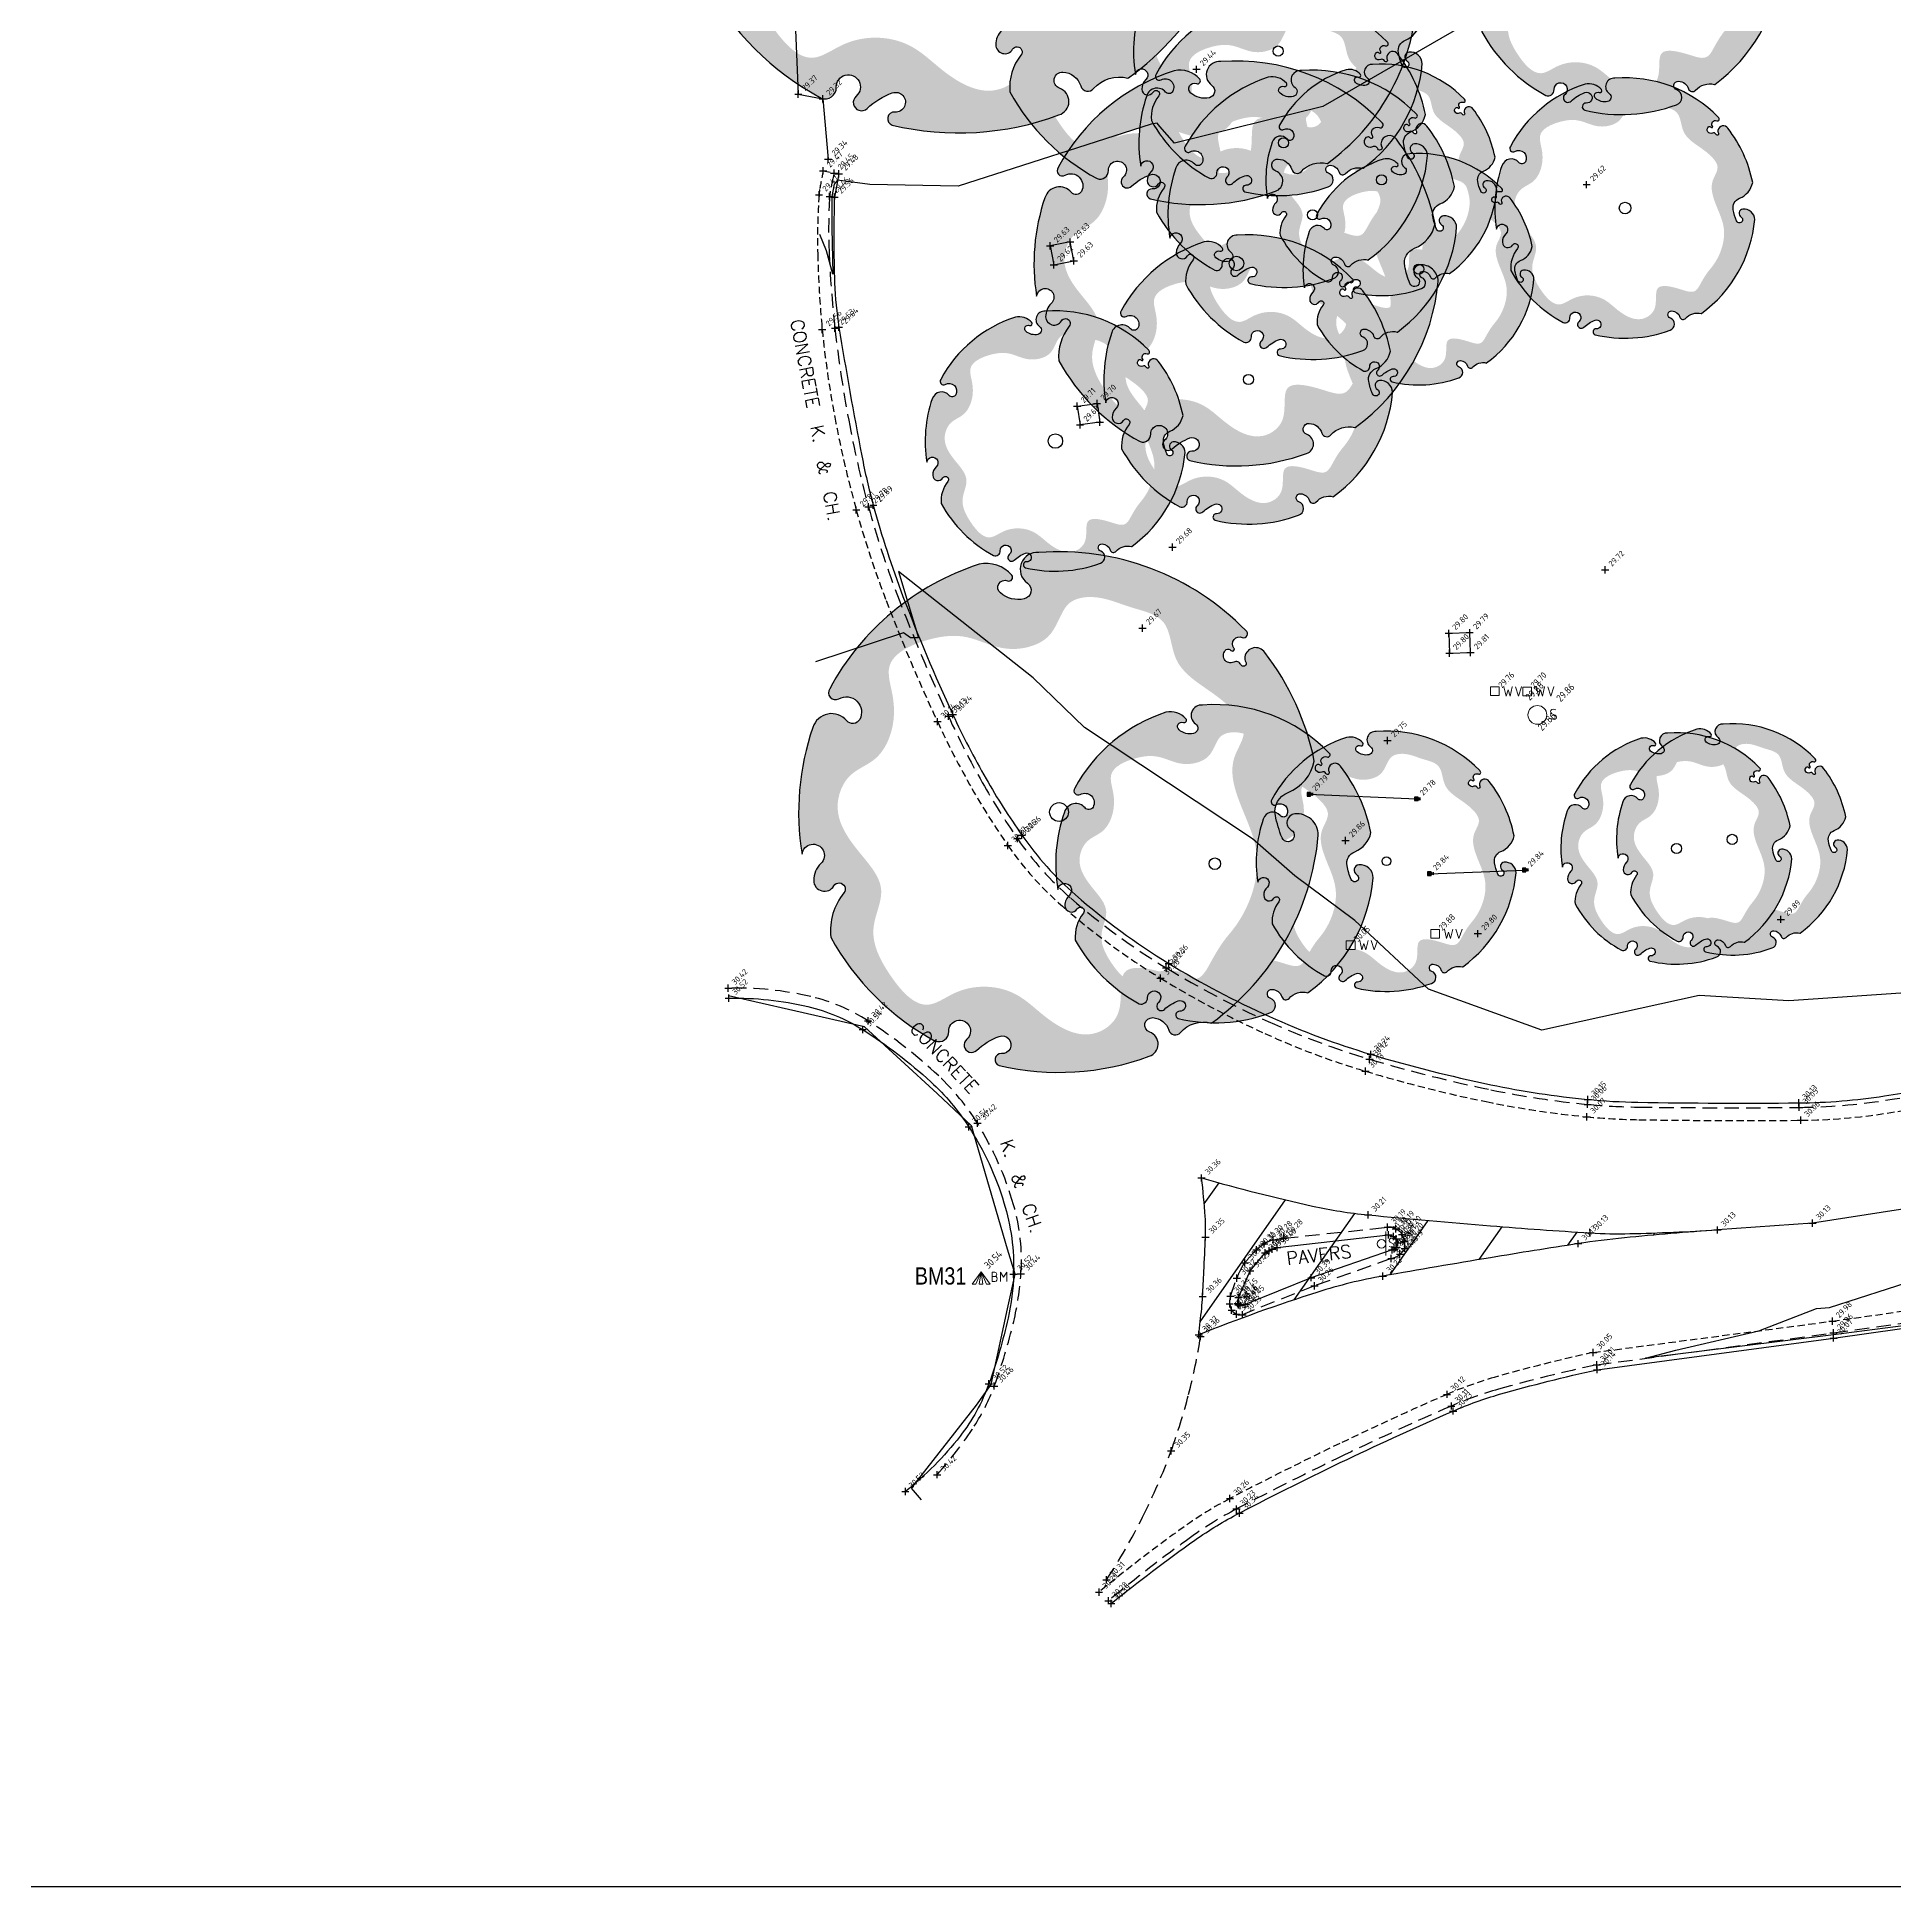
# Model space of a CAD drawing. Header units: metres. Extents: x 246075 to 247503, y 7418632 to 7419642.
# Drawn here: x 246431 to 246495.2, y 7418655.8 to 7418719.7 of the extents above; entities that cross this region are included whole.
import ezdxf
from ezdxf.enums import TextEntityAlignment as Align

# ---------------------------------------------------------------- set-up
doc = ezdxf.new("R2010")
doc.units = ezdxf.units.M
doc.linetypes.add('DASHED', pattern=[0.75, 0.5, -0.25])
doc.linetypes.add('HIDDEN', pattern=[0.375, 0.25, -0.125])
for name, color, linetype in [('-TEXT', 7, 'Continuous'), ('017_NAIL-L', 8, 'Continuous'), ('104_EXISTING_SURFACE-L', 35, 'Continuous'), ('104_EXISTING_SURFACE-S', 35, 'Continuous'), ('201_SINGLE_TREE-H', 63, 'Continuous'), ('201_SINGLE_TREE-S', 96, 'Continuous'), ('403_EDGE_OF_BITUMEN', 8, 'Continuous'), ('403_EDGE_OF_BITUMEN-L', 8, 'Continuous'), ('403_EDGE_OF_BITUMEN-S', 8, 'Continuous'), ('408_BACK_OF_KERB', 10, 'Continuous'), ('408_BACK_OF_KERB-L', 10, 'Continuous'), ('408_BACK_OF_KERB-S', 10, 'Continuous'), ('415_LANE_LINE_DASHED', 53, 'DASHED'), ('415_LANE_LINE_DASHED-L', 53, 'DASHED'), ('415_LANE_LINE_DASHED-S', 53, 'DASHED'), ('418_LANE_LINE_SOLID', 53, 'Continuous'), ('418_LANE_LINE_SOLID-L', 53, 'Continuous'), ('418_LANE_LINE_SOLID-S', 53, 'Continuous'), ('EX-BENCHMARK', 7, 'Continuous'), ('EX-BENCHMARK_(SLS)', 8, 'Continuous'), ('EX-FEATURE', 7, 'Continuous'), ('EX-TITLEBLOCK', 7, 'Continuous'), ('EX-TRAFFIC_SIGN_(SLS)', 89, 'Continuous'), ('Surface_Contours_Major', 4, 'Continuous'), ('Surface_Contours_Minor', 253, 'Continuous')]:
    doc.layers.add(name, color=color, linetype=linetype)
for name, color, linetype, true_color in [('406_LIP_OF_KERB', 7, 'HIDDEN', 0xff4100), ('406_LIP_OF_KERB-L', 7, 'HIDDEN', 0xff4100), ('406_LIP_OF_KERB-S', 7, 'HIDDEN', 0xff4100), ('407_INVERT_OF_KERB', 7, 'DASHED', 0xff4100), ('407_INVERT_OF_KERB-L', 7, 'DASHED', 0xff4100), ('407_INVERT_OF_KERB-S', 7, 'DASHED', 0xff4100), ('409_TOP_OF_KERB', 7, 'Continuous', 0xff4100), ('409_TOP_OF_KERB-L', 7, 'Continuous', 0xff4100), ('409_TOP_OF_KERB-S', 7, 'Continuous', 0xff4100), ('741_SEWER_PIT-L', 7, 'Continuous', 0xfffd66), ('750_WATER_MAIN', 7, 'Continuous', 0x0041ff), ('750_WATER_MAIN-L', 7, 'Continuous', 0x0041ff), ('750_WATER_MAIN-S', 7, 'Continuous', 0x0041ff), ('751_WATER_STOP_VALVE-L', 7, 'Continuous', 0x0041ff), ('EX-ELECT_PIT_(SLS)', 7, 'Continuous', 0xffa500), ('EX-SEWER_PIT_(SLS)', 7, 'Continuous', 0xfffd66), ('EX-WATER_VALVE_(SLS)', 7, 'Continuous', 0x0041ff)]:
    doc.layers.add(name, color=color, linetype=linetype, true_color=true_color)
doc.styles.add('BOLD', font='ARIALN.TTF')
doc.styles.add('ISO', font='iso.shx')
doc.styles.add('ISO2.5', font='isocp.shx', dxfattribs={"height": 2.5})
doc.styles.get("Standard").update_dxf_attribs({"font": 'SIMPLEX.shx'})

# ---------------------------------------------------------------- blocks, each defined once
blk = doc.blocks.new('BM')
at = {"color": 0, "linetype": 'Continuous', "lineweight": 13}
for p, q in [((0, 0), (-0.31, -0.437)), ((-0.186, -0.437), (0, 0)), ((0, 0), (-0.062, -0.437)), ((0, 0), (0.186, -0.437)), ((0.31, -0.437), (0, 0)), ((0, 0), (0.062, -0.437)), ((-0.31, -0.437), (-0.186, -0.437)), ((-0.062, -0.437), (0.062, -0.437)), ((0.186, -0.437), (0.31, -0.437)), ((0.472, -0.017), (0.383, -0.017)), ((0.383, -0.017), (0.383, -0.339)), ((0.472, -0.161), (0.383, -0.161)), ((0.383, -0.161), (0.389, -0.161)), ((0.383, -0.339), (0.472, -0.339)), ((0.383, -0.339), (0.389, -0.339)), ((0.522, -0.039), (0.472, -0.017)), ((0.472, -0.161), (0.522, -0.139)), ((0.516, -0.172), (0.472, -0.161)), ((0.472, -0.339), (0.516, -0.327)), ((0.549, -0.206), (0.516, -0.172)), ((0.516, -0.327), (0.549, -0.294)), ((0.544, -0.089), (0.522, -0.039)), ((0.522, -0.139), (0.544, -0.089)), ((0.56, -0.25), (0.549, -0.206)), ((0.549, -0.294), (0.56, -0.25)), ((0.671, -0.339), (0.671, -0.017)), ((0.671, -0.017), (0.776, -0.194)), ((0.776, -0.194), (0.887, -0.017)), ((0.887, -0.017), (0.887, -0.339))]:
    blk.add_line(p, q, dxfattribs=at)
blk = doc.blocks.new('CROSS')
at = {"color": 0, "linetype": 'Continuous'}
for p, q in [((-0.5, 0), (0.5, 0)), ((0, -0.5), (0, 0.5))]:
    blk.add_line(p, q, dxfattribs=at)
blk = doc.blocks.new('201C')
at = {"layer": '201_SINGLE_TREE-H', "transparency": 33554534}
h = blk.add_hatch(color=256, dxfattribs=at)
h.paths.add_polyline_path([(-0.3717, -0.3344, 0.222926), (0.0196, -0.4996, 0.770799), (0.0439, -0.4417, -0.650302), (0.0511, -0.4116, -0.234737), (0.0964, -0.4247, -0.847312), (0.0816, -0.4475, 0.78443), (0.0732, -0.4583, 0.276934), (0.1352, -0.4813, 0.193599), (0.4309, -0.2536, 0.800435), (0.4144, -0.2337, -0.75216), (0.3757, -0.1925, -0.528914), (0.4006, -0.1909, 0.594112), (0.4663, -0.1804, 0.123805), (0.4962, 0.0616, -1.41759), (0.4607, 0.0811, 0.206906), (0.4758, 0.1133, 0.759729), (0.4374, 0.1252, -1.073307), (0.4187, 0.1392, 0.194379), (0.4474, 0.2231, 0.144612), (0.2544, 0.4304, 0.53339), (0.2277, 0.4128, -1.592592), (0.1939, 0.4293, 1.030038), (0.1758, 0.4513, -0.10361), (0.1314, 0.4262, -1.238487), (0.1282, 0.4593, 0.884725), (0.1336, 0.4818, 0.147549), (-0.1551, 0.4753, 0.71725), (-0.1579, 0.4291, -0.864032), (-0.1646, 0.4015, -0.310704), (-0.1946, 0.4266, 0.58143), (-0.2167, 0.4321, -0.281558), (-0.2766, 0.4162), (-0.2775, 0.4159, 0.217121), (-0.4959, 0.0634), (-0.4959, 0.0634, 0.440011), (-0.4522, 0.021, 0.723973), (-0.4442, 0.0516, -1.384648), (-0.4262, 0.0659, -0.051107), (-0.4149, 0.0223, -0.361502), (-0.441, -0.0208, 0.256822), (-0.4937, -0.0791, 0.116166), (-0.4065, -0.2911, 0.67803), (-0.3682, -0.2843, 0.170035), (-0.3696, -0.274, -1.054701), (-0.3596, -0.2696, 0.431903), (-0.3468, -0.2749, -0.910728), (-0.3329, -0.2993, -0.42046), (-0.3418, -0.2976, 1.007885), (-0.3479, -0.3018, -0.766634), (-0.3646, -0.3216, 0.938602), (-0.3717, -0.3344)])
edge = h.paths.add_edge_path(flags=16)
edge.add_spline(control_points=[(-0.3177, 0.2468), (-0.303, 0.2628), (-0.2856, 0.2893), (-0.256, 0.3411), (-0.1928, 0.3155), (-0.0921, 0.286), (-0.1162, 0.3941), (-0.0359, 0.4462), (0.0392, 0.3985), (0.1028, 0.3299), (0.1957, 0.3214), (0.2784, 0.3804), (0.3442, 0.2961), (0.3785, 0.2147), (0.3303, 0.1307), (0.3915, 0.0592), (0.4378, -0.0139), (0.4055, -0.0919), (0.3459, -0.1091), (0.3102, -0.1666), (0.3057, -0.2282), (0.3286, -0.3091), (0.2408, -0.3447), (0.1647, -0.3496), (0.103, -0.3142), (0.0463, -0.3153), (0.0047, -0.3356), (-0.0139, -0.3682), (-0.0327, -0.4069), (-0.0927, -0.4151), (-0.1463, -0.3868), (-0.23, -0.3665), (-0.2245, -0.2773), (-0.2864, -0.2294), (-0.3344, -0.1941), (-0.3737, -0.1409), (-0.3276, -0.0866), (-0.344, -0.0009), (-0.3866, 0.0828), (-0.3665, 0.1796), (-0.3359, 0.2271), (-0.3177, 0.2468)], knot_values=[0, 0, 0, 0, 0.064972, 0.101243, 0.15652, 0.245586, 0.324463, 0.387907, 0.486094, 0.554514, 0.671826, 0.728629, 0.823661, 0.919885, 0.989953, 1.075257, 1.171704, 1.23593, 1.293575, 1.346478, 1.426142, 1.479146, 1.570817, 1.644481, 1.712561, 1.774901, 1.807, 1.846291, 1.885582, 1.928182, 2.007036, 2.074591, 2.151638, 2.226455, 2.293426, 2.340744, 2.397548, 2.47317, 2.587294, 2.673595, 2.754259, 2.754259, 2.754259, 2.754259], degree=3, periodic=0)
at = {"layer": '201_SINGLE_TREE-S'}
blk.add_lwpolyline([(-0.3717, -0.3344, 0.222926), (0.0196, -0.4996, 0.770799), (0.0439, -0.4417, -0.650302), (0.0511, -0.4116, -0.234737), (0.0964, -0.4247, -0.847312), (0.0816, -0.4475, 0.78443), (0.0732, -0.4583, 0.276934), (0.1352, -0.4813, 0.193599), (0.4309, -0.2536, 0.800435), (0.4144, -0.2337, -0.75216), (0.3757, -0.1925, -0.528914), (0.4006, -0.1909, 0.594112), (0.4663, -0.1804, 0.123805), (0.4962, 0.0616, -1.41759), (0.4607, 0.0811, 0.206906), (0.4758, 0.1133, 0.759729), (0.4374, 0.1252, -1.073307), (0.4187, 0.1392, 0.194379), (0.4474, 0.2231, 0.144612), (0.2544, 0.4304, 0.53339), (0.2277, 0.4128, -1.592592), (0.1939, 0.4293, 1.030038), (0.1758, 0.4513, -0.10361), (0.1314, 0.4262, -1.238487), (0.1282, 0.4593, 0.884725), (0.1336, 0.4818, 0.147549), (-0.1551, 0.4753, 0.71725), (-0.1579, 0.4291, -0.864032), (-0.1646, 0.4015, -0.310704), (-0.1946, 0.4266, 0.58143), (-0.2167, 0.4321, -0.281558), (-0.2766, 0.4162), (-0.2775, 0.4159, 0.217121), (-0.4959, 0.0634), (-0.4959, 0.0634, 0.440011), (-0.4522, 0.021, 0.723973), (-0.4442, 0.0516, -1.384648), (-0.4262, 0.0659, -0.051107), (-0.4149, 0.0223, -0.361502), (-0.441, -0.0208, 0.256822), (-0.4937, -0.0791, 0.116166), (-0.4065, -0.2911, 0.67803), (-0.3682, -0.2843, 0.170035), (-0.3696, -0.274, -1.054701), (-0.3596, -0.2696, 0.431903), (-0.3468, -0.2749, -0.910728), (-0.3329, -0.2993, -0.42046), (-0.3418, -0.2976, 1.007885), (-0.3479, -0.3018, -0.766634), (-0.3646, -0.3216, 0.938602), (-0.3717, -0.3344)], format="xyb", dxfattribs=at)
blk = doc.blocks.new('201T')
at = {"layer": '201_SINGLE_TREE-S'}
blk.add_circle((0, 0), 0.5, dxfattribs=at)
blk = doc.blocks.new('WV')
at = {"color": 0, "linetype": 'Continuous', "lineweight": 13}
for p, q in [((-0.15, -0.15), (-0.15, 0.15)), ((-0.15, 0.15), (0.15, 0.15)), ((0.15, 0.15), (0.15, -0.15)), ((0.313, 0.154), (0.385, -0.167)), ((0.385, -0.167), (0.457, 0.049)), ((0.457, 0.049), (0.529, -0.167)), ((0.529, -0.167), (0.601, 0.154)), ((0.601, 0.154), (0.607, 0.154)), ((0.707, 0.154), (0.817, -0.167)), ((0.817, -0.167), (0.923, 0.154)), ((0.923, 0.154), (0.928, 0.154)), ((0.15, -0.15), (-0.15, -0.15))]:
    blk.add_line(p, q, dxfattribs=at)
blk = doc.blocks.new('SP')
at = {"color": 0, "linetype": 'Continuous', "lineweight": 13}
for p, q in [((0.15, 0.423), (0.15, -0.406)), ((0.28, 0.165), (0.263, 0.104)), ((0.263, 0.104), (0.302, 0.059)), ((0.335, 0.192), (0.28, 0.165)), ((0.302, 0.059), (0.401, 0.004)), ((0.424, 0.176), (0.335, 0.192)), ((0.401, 0.004), (0.407, 0.004)), ((0.44, -0.04), (0.401, 0.004)), ((0.401, 0.004), (0.407, 0.004)), ((0.263, -0.096), (0.368, -0.129)), ((0.368, -0.129), (0.424, -0.101)), ((0.368, -0.129), (0.374, -0.129)), ((0.424, -0.101), (0.44, -0.04))]:
    blk.add_line(p, q, dxfattribs=at)
blk.add_circle((0, 0), 0.15, dxfattribs=at)
blk = doc.blocks.new('A1-TITLE-SC')
at = {"layer": 'EX-TITLEBLOCK', "color": 2, "flags": 128}
blk.add_lwpolyline([(28, 14), (28, 580), (828, 580), (828, 14)], close=True, dxfattribs=at)
blk = doc.blocks.new('SEWA')
at = {"color": 0, "linetype": 'Continuous', "lineweight": 13}
for p, q in [((0.471, 0.153), (0.46, 0.114)), ((0.46, 0.114), (0.477, 0.07)), ((0.499, 0.186), (0.471, 0.153)), ((0.477, 0.07), (0.504, 0.042)), ((0.543, 0.197), (0.499, 0.186)), ((0.504, 0.042), (0.615, -0.013)), ((0.643, 0.175), (0.543, 0.197)), ((0.46, -0.124), (0.582, -0.163)), ((0.582, -0.163), (0.621, -0.152)), ((0.582, -0.163), (0.587, -0.163)), ((0.615, -0.013), (0.621, -0.013)), ((0.648, -0.041), (0.615, -0.013)), ((0.615, -0.013), (0.621, -0.013)), ((0.621, -0.152), (0.654, -0.124)), ((0.659, -0.08), (0.648, -0.041)), ((0.654, -0.124), (0.659, -0.08))]:
    blk.add_line(p, q, dxfattribs=at)
blk.add_circle((0, 0), 0.325, dxfattribs=at)
blk = doc.blocks.new('P')
at = {"layer": '-TEXT'}
blk.add_text('PAVERS', height=0.45, dxfattribs=at).set_placement((0.001, -0.243), align=Align.CENTER)
blk = doc.blocks.new('CK')
at = {"layer": '-TEXT'}
blk.add_text('CONCRETE  K.  &  CH.', height=0.45, dxfattribs=at).set_placement((-0.032, -0.236), align=Align.CENTER)
blk = doc.blocks.new('750')
at = {"color": 0, "linetype": 'Continuous'}
for p, q in [((0.24, 0.236), (-0.238, 0.236)), ((-0.238, 0.236), (-0.238, -0.244)), ((-0.238, 0.002), (-0.15, 0.002)), ((-0.104, 0.106), (-0.184, 0.182)), ((-0.15, 0.002), (0, 0.152)), ((-0.13, 0.082), (-0.15, 0.002)), ((-0.15, 0.002), (0.15, 0.002)), ((0, -0.148), (-0.15, 0.002)), ((-0.15, 0.002), (-0.13, -0.078)), ((0.08, 0.132), (-0.13, -0.078)), ((-0.08, 0.132), (-0.13, 0.082)), ((-0.13, 0.082), (0.08, -0.128)), ((0, 0.152), (-0.08, 0.132)), ((0.13, -0.078), (-0.08, 0.132)), ((-0.08, -0.128), (0.13, 0.082)), ((0, 0.236), (0, 0.152)), ((0, 0.152), (0.15, 0.002)), ((0, 0.152), (0, -0.148)), ((0.08, 0.132), (0, 0.152)), ((0.15, 0.002), (0, -0.148)), ((0.13, 0.082), (0.08, 0.132)), ((0.106, 0.106), (0.178, 0.176)), ((0.15, 0.002), (0.13, 0.082)), ((0.13, -0.078), (0.15, 0.002)), ((0.15, 0.002), (0.24, 0.002)), ((0.24, -0.244), (0.24, 0.236)), ((0.312, 0.194), (0.312, -0.164)), ((0.552, -0.164), (0.55, 0.194)), ((-0.238, -0.244), (0.24, -0.244)), ((-0.102, -0.104), (-0.178, -0.182)), ((-0.13, -0.078), (-0.08, -0.128)), ((-0.08, -0.128), (0, -0.148)), ((0, -0.148), (0.08, -0.128)), ((0, -0.148), (0, -0.244)), ((0.08, -0.128), (0.13, -0.078)), ((0.104, -0.104), (0.174, -0.176)), ((0.312, -0.164), (0.438, -0.04)), ((0.438, -0.04), (0.552, -0.164))]:
    blk.add_line(p, q, dxfattribs=at)

msp = doc.modelspace()

# ---------------------------------------------------------------- hatches: boundary and pattern name
at = {"layer": '418_LANE_LINE_SOLID'}
h = msp.add_hatch(dxfattribs=at)
h.set_pattern_fill('ANSI31', color=256, scale=0.7, angle=10, style=0)
h.paths.add_polyline_path([(246475.114, 7418679.309, -0.014827), (246471.28, 7418680.278, -0.014107), (246471.406, 7418678.943, -0.026843), (246471.414, 7418678.238, -0.001468), (246471.361, 7418677.045, -0.002027), (246471.317, 7418676.182, -0.011591), (246471.284, 7418675.764, -0.005343), (246471.182, 7418674.86, -0.017754), (246475.304, 7418676.336, -0.033661), (246477.548, 7418676.887, -0.002287), (246481.265, 7418677.522, -0.002805), (246484.3, 7418678.008, -0.013846), (246485.895, 7418678.21, -0.006894), (246489.113, 7418678.481, -0.009462), (246486.08, 7418678.354, -0.021023), (246484.714, 7418678.38, -0.005011), (246481.266, 7418678.625, -0.004079), (246477.037, 7418679.003, -0.030127)])

# ---------------------------------------------------------------- linework, layer by layer
at = {"layer": '403_EDGE_OF_BITUMEN'}
for p, q in [((246456.678, 7418732.773), (246457.34, 7418717.742)), ((246457.34, 7418717.742), (246458.185, 7418717.583)), ((246458.185, 7418717.583), (246458.371, 7418715.493))]:
    msp.add_line(p, q, dxfattribs=at)
at = {"layer": '406_LIP_OF_KERB'}
for p, q in [((246458.202, 7418715.096), (246458.74, 7418714.989)), ((246493.086, 7418675.329), (246499.434, 7418676.232)), ((246484.818, 7418674.245), (246493.086, 7418675.329))]:
    msp.add_line(p, q, dxfattribs=at)
for points in [[(246458.202, 7418715.096, 0.007563), (246458.079, 7418714.452, 0.026149), (246458.056, 7418714.264, 0.023291), (246458.01, 7418712.223, 0.018139), (246458.168, 7418709.607, 0.022468), (246458.6, 7418706.578, 0.020865), (246459.345, 7418703.369, 0.024), (246460.377, 7418700.235, 0.017434), (246462.148, 7418696.053, 0.020372), (246463.341, 7418693.742, 0.022775), (246464.583, 7418691.773, 0.061839), (246466.471, 7418689.67, 0.041509), (246469.861, 7418687.186, 0.03081), (246473.468, 7418685.271, 0.033864), (246476.948, 7418683.967, 0.022049), (246481.113, 7418682.917, 0.026898), (246484.596, 7418682.394, 0.019738), (246486.395, 7418682.293, 0.006352), (246491.993, 7418682.273, 0.036858), (246494.983, 7418682.521, 0.02235), (246499.825, 7418683.509)], [(246467.736, 7418665.964, -0.017318), (246470.679, 7418668.225, -0.034615), (246472.262, 7418669.198, -0.008647), (246476.056, 7418671.099, -0.008994), (246479.765, 7418672.798, -0.033099), (246481.399, 7418673.385, -0.01628), (246484.818, 7418674.245)]]:
    msp.add_lwpolyline(points, format="xyb", dxfattribs=at)
at = {"layer": '407_INVERT_OF_KERB'}
for p, q in [((246474.118, 7418678.196), (246477.712, 7418678.578)), ((246473.753, 7418678.141), (246474.118, 7418678.196)), ((246477.838, 7418677.492), (246475.187, 7418676.55)), ((246472.283, 7418676.189), (246472.5, 7418676.818)), ((246475.187, 7418676.55), (246472.692, 7418675.553)), ((246493.124, 7418674.923), (246499.503, 7418675.809)), ((246484.942, 7418673.817), (246493.124, 7418674.923))]:
    msp.add_line(p, q, dxfattribs=at)
for points in [[(246458.578, 7418715.015, 0.008704), (246458.446, 7418714.386, 0.031806), (246458.424, 7418714.211, 0.025672), (246458.403, 7418712.355, 0.017567), (246458.607, 7418709.651, 0.018849), (246459.081, 7418706.474, 0.019695), (246459.767, 7418703.478, 0.024941), (246460.744, 7418700.476, 0.017115), (246462.528, 7418696.238, 0.020244), (246463.701, 7418693.948, 0.022774), (246464.914, 7418692.01, 0.062749), (246466.762, 7418689.945, 0.042519), (246470.059, 7418687.54, 0.030863), (246473.585, 7418685.688, 0.032918), (246477.085, 7418684.386, 0.02148), (246481.279, 7418683.327, 0.027467), (246484.626, 7418682.823, 0.020096), (246486.351, 7418682.729, 0.006213), (246491.937, 7418682.719, 0.03562), (246494.924, 7418682.964, 0.021718), (246499.741, 7418683.923)], [(246462.137, 7418670.022, 0.040509), (246463.422, 7418671.699, 0.055281), (246464.113, 7418673.086, 0.029555), (246464.785, 7418675.312, 0.041195), (246465.036, 7418676.962, 0.08777), (246464.782, 7418679.354, 0.068336), (246463.534, 7418682.168, 0.066204), (246462.193, 7418683.806, 0.045143), (246459.751, 7418685.71, 0.085781), (246457.774, 7418686.547, 0.063969), (246454.92, 7418686.839)], [(246477.712, 7418678.578, -0.066107), (246477.88, 7418678.567, -0.087472), (246477.998, 7418678.521, -0.044797), (246478.161, 7418678.401, -0.099391), (246478.216, 7418678.328, -0.037927), (246478.254, 7418678.233, -0.025415), (246478.291, 7418678.086, -0.031758), (246478.312, 7418677.928, -0.06184), (246478.307, 7418677.846, -0.128101), (246478.282, 7418677.791, -0.036871), (246478.139, 7418677.641, -0.068791), (246478.01, 7418677.553, -0.059165), (246477.838, 7418677.492)], [(246472.5, 7418676.818, -0.031099), (246472.654, 7418677.163, -0.05254), (246472.778, 7418677.35, -0.009672), (246473.074, 7418677.695, -0.030465), (246473.177, 7418677.797, -0.016231), (246473.272, 7418677.875, -0.009202), (246473.446, 7418678.003, -0.049605), (246473.554, 7418678.066, -0.029299), (246473.753, 7418678.141)], [(246472.692, 7418675.553, -0.072784), (246472.574, 7418675.547, -0.094906), (246472.486, 7418675.573, -0.054247), (246472.374, 7418675.646, -0.085512), (246472.319, 7418675.711, -0.062183), (246472.287, 7418675.783, -0.032728), (246472.253, 7418675.929, -0.068253), (246472.251, 7418676.045, -0.053989), (246472.283, 7418676.189)], [(246468.062, 7418665.667, -0.017346), (246470.941, 7418667.883, -0.034712), (246472.488, 7418668.836, -0.008919), (246476.222, 7418670.708, -0.009176), (246479.915, 7418672.395, -0.033639), (246481.543, 7418672.976, -0.016604), (246484.942, 7418673.817)]]:
    msp.add_lwpolyline(points, format="xyb", dxfattribs=at)
at = {"layer": '408_BACK_OF_KERB'}
for p, q in [((246458.74, 7418714.989), (246458.588, 7418714.186)), ((246493.129, 7418674.746), (246499.602, 7418675.655)), ((246484.958, 7418673.652), (246493.129, 7418674.746))]:
    msp.add_line(p, q, dxfattribs=at)
for points in [[(246458.588, 7418714.186, 0.016237), (246458.596, 7418711.217, 0.031377), (246458.746, 7418709.686, 0.007488), (246459.534, 7418705.24, 0.019281), (246459.933, 7418703.531, 0.023916), (246460.959, 7418700.384, 0.017867), (246462.68, 7418696.303, 0.021185), (246463.829, 7418694.08, 0.022952), (246465.066, 7418692.13, 0.060619), (246466.925, 7418690.062, 0.042116), (246470.146, 7418687.697, 0.031509), (246473.624, 7418685.859, 0.03316), (246477.128, 7418684.553, 0.021399), (246481.283, 7418683.502, 0.02711), (246484.629, 7418682.994, 0.020049), (246486.363, 7418682.896, 0.006259), (246491.922, 7418682.875, 0.036036), (246494.884, 7418683.115, 0.021912), (246499.674, 7418684.069)], [(246454.934, 7418686.497, -0.062402), (246457.671, 7418686.204, -0.083826), (246459.565, 7418685.406, -0.043944), (246461.92, 7418683.602, -0.064142), (246463.233, 7418682.046, -0.069591), (246464.45, 7418679.423, -0.080831), (246464.782, 7418676.952, -0.048522), (246464.592, 7418675.433, -0.031403), (246463.93, 7418673.167, -0.078428), (246462.931, 7418671.353, -0.060301), (246461.041, 7418669.444)], [(246468.16, 7418665.572, -0.016814), (246471.049, 7418667.758, -0.033837), (246472.588, 7418668.695, -0.00842), (246476.311, 7418670.55, -0.008693), (246479.977, 7418672.223, -0.03281), (246481.583, 7418672.8, -0.016072), (246484.958, 7418673.652)]]:
    msp.add_lwpolyline(points, format="xyb", dxfattribs=at)
at = {"layer": '409_TOP_OF_KERB'}
for p, q in [((246473.894, 7418677.872), (246477.738, 7418678.312)), ((246477.738, 7418678.312), (246477.909, 7418678.257)), ((246477.909, 7418678.257), (246478.012, 7418678.171)), ((246472.965, 7418677.068), (246473.481, 7418677.687)), ((246473.481, 7418677.687), (246473.611, 7418677.765)), ((246473.611, 7418677.765), (246473.725, 7418677.82)), ((246473.725, 7418677.82), (246473.894, 7418677.872)), ((246477.872, 7418677.793), (246475.074, 7418676.831)), ((246477.943, 7418677.822), (246477.872, 7418677.793)), ((246478.01, 7418677.873), (246477.943, 7418677.822)), ((246478.062, 7418678.034), (246478.01, 7418677.873)), ((246478.012, 7418678.171), (246478.062, 7418678.034)), ((246472.552, 7418676.147), (246472.965, 7418677.068)), ((246475.074, 7418676.831), (246472.784, 7418675.904)), ((246472.535, 7418675.937), (246472.552, 7418676.147)), ((246472.559, 7418675.895), (246472.535, 7418675.937)), ((246472.612, 7418675.865), (246472.559, 7418675.895)), ((246472.784, 7418675.904), (246472.612, 7418675.865))]:
    msp.add_line(p, q, dxfattribs=at)
at = {"layer": '415_LANE_LINE_DASHED'}
msp.add_lwpolyline([(246471.246, 7418674.795, -0.023933), (246470.831, 7418672.794, -0.023933), (246470.227, 7418670.843, -0.029269), (246469.239, 7418668.548, -0.029269), (246467.991, 7418666.385)], format="xyb", dxfattribs=at)
at = {"layer": '418_LANE_LINE_SOLID'}
for p, q in [((246500.715, 7418680), (246492.396, 7418678.72)), ((246492.396, 7418678.72), (246489.113, 7418678.481))]:
    msp.add_line(p, q, dxfattribs=at)
for points in [[(246471.182, 7418674.86, 0.005343), (246471.284, 7418675.764, 0.011591), (246471.317, 7418676.182, 0.002027), (246471.361, 7418677.045, 0.001468), (246471.414, 7418678.238, 0.026843), (246471.406, 7418678.943, 0.014107), (246471.28, 7418680.278)], [(246471.28, 7418680.278, 0.014827), (246475.114, 7418679.309, 0.030127), (246477.037, 7418679.003, 0.004079), (246481.266, 7418678.625, 0.005011), (246484.714, 7418678.38, 0.021023), (246486.08, 7418678.354, 0.009462), (246489.113, 7418678.481)], [(246489.113, 7418678.481, 0.006894), (246485.895, 7418678.21, 0.013846), (246484.3, 7418678.008, 0.002805), (246481.265, 7418677.522, 0.002287), (246477.548, 7418676.887, 0.033661), (246475.304, 7418676.336, 0.017754), (246471.182, 7418674.86)]]:
    msp.add_lwpolyline(points, format="xyb", dxfattribs=at)
at = {"layer": '750_WATER_MAIN'}
for p, q in [((246474.986, 7418693.541), (246478.704, 7418693.384)), ((246479.155, 7418690.797), (246482.432, 7418690.924))]:
    msp.add_line(p, q, dxfattribs=at)
at = {"layer": 'EX-ELECT_PIT_(SLS)'}
for p, q in [((246466.742, 7418712.633), (246466.05, 7418712.497)), ((246466.05, 7418712.497), (246466.171, 7418711.843)), ((246466.863, 7418711.978), (246466.742, 7418712.633)), ((246466.171, 7418711.843), (246466.863, 7418711.978)), ((246466.979, 7418706.956), (246467.667, 7418707.051)), ((246466.979, 7418706.956), (246467.079, 7418706.31)), ((246467.667, 7418707.051), (246467.767, 7418706.405)), ((246467.767, 7418706.405), (246467.079, 7418706.31)), ((246479.825, 7418699.107), (246480.548, 7418699.13)), ((246479.825, 7418699.107), (246479.854, 7418698.417)), ((246480.577, 7418698.441), (246480.548, 7418699.13)), ((246479.854, 7418698.417), (246480.577, 7418698.441))]:
    msp.add_line(p, q, dxfattribs=at)
at = {"layer": 'Surface_Contours_Major', "elevation": 30}
for points in [[(246495.449, 7418686.669), (246491.579, 7418686.406), (246488.484, 7418686.589), (246483.04, 7418685.393), (246479.13, 7418686.808), (246476.582, 7418689.174), (246474.504, 7418690.728), (246473.044, 7418691.998), (246467.234, 7418695.85), (246465.463, 7418697.569), (246460.803, 7418701.243), (246461.129, 7418700.172), (246461.495, 7418698.949), (246461.221, 7418698.949), (246460.974, 7418699.121), (246457.939, 7418698.117)], [(246499.609, 7418675.657), (246499.602, 7418675.658), (246495.987, 7418675.223), (246493.126, 7418674.861), (246486.628, 7418674.045), (246487.677, 7418674.325), (246490.544, 7418674.996), (246492.538, 7418675.764), (246492.991, 7418675.8), (246496.991, 7418677.096), (246500.04, 7418678.014), (246501.039, 7418677.931), (246506.901, 7418677.927), (246507.361, 7418677.972), (246508.648, 7418678.06), (246512.619, 7418679.026), (246513.945, 7418679.477), (246517.111, 7418680.181), (246513.997, 7418679.254), (246513.762, 7418679.195), (246508.681, 7418677.924), (246507.471, 7418677.614), (246501.587, 7418676.117), (246501.455, 7418676.034)]]:
    msp.add_lwpolyline(points, dxfattribs=at)
at = {"layer": 'Surface_Contours_Minor'}
for points, elevation in [([(246481.063, 7418744.844), (246481.259, 7418744.583), (246480.208, 7418741.136), (246480.757, 7418740.731), (246483.483, 7418732.66), (246489.82, 7418731.139), (246490.197, 7418730.464), (246482.655, 7418721.468), (246475.471, 7418717.311), (246470.343, 7418716.054), (246469.833, 7418716.621), (246469.742, 7418716.741), (246469.534, 7418716.708), (246462.862, 7418714.56), (246459.817, 7418714.623), (246458.699, 7418714.771), (246458.583, 7418714.635), (246458.495, 7418714.201), (246458.502, 7418713.124), (246458.532, 7418711.522), (246458.32, 7418712.331), (246458.089, 7418712.894)], 29.5), ([(246461.597, 7418669.156), (246461.257, 7418669.559), (246463.504, 7418672.42), (246464.005, 7418673.135), (246464.576, 7418675.759), (246464.836, 7418676.954), (246464.575, 7418677.822), (246463.325, 7418682.084), (246462.144, 7418683.194), (246459.624, 7418685.502), (246458.167, 7418685.838), (246454.932, 7418686.571)], 30.5)]:
    msp.add_lwpolyline(points, dxfattribs=dict(at, elevation=elevation))

# ---------------------------------------------------------------- block references
at = {"layer": '-TEXT'}
for name, p, rotation in [('CK', (246457.957, 7418706.447), 280.6861871043612), ('P', (246475.332, 7418677.637), 6.525936102201731)]:
    msp.add_blockref(name, p, dxfattribs=dict(at, rotation=rotation))
at = {"layer": '104_EXISTING_SURFACE-S', "xscale": 0.25, "yscale": 0.25, "zscale": 0.25}
for p in [(246471.101, 7418718.602), (246484.591, 7418714.616), (246470.278, 7418702.081), (246485.228, 7418701.301), (246469.235, 7418699.285), (246477.711, 7418695.402), (246476.254, 7418691.945), (246491.304, 7418689.219), (246480.83, 7418688.724)]:
    msp.add_blockref('CROSS', p, dxfattribs=at)
at = {"layer": '201_SINGLE_TREE-S', "rotation": 182.2}
for name, p, xscale, yscale, zscale in [('201C', (246462.887, 7418726.404), 20, 20, 20), ('201C', (246471.233, 7418721.424), 15, 15, 15), ('201C', (246485.793, 7418722.537), 11, 11, 11), ('201C', (246473.929, 7418719.234), 10, 10, 10), ('201C', (246474.112, 7418716.062), 10, 10, 10), ('201T', (246473.929, 7418719.234), 0.35, 0.35, 0.35), ('201C', (246475.118, 7418713.571), 10, 10, 10), ('201C', (246477.502, 7418714.781), 8, 8, 8), ('201C', (246485.918, 7418713.806), 9, 9, 9), ('201T', (246474.112, 7418716.062), 0.35, 0.35, 0.35), ('201C', (246478.786, 7418711.692), 8, 8, 8), ('201T', (246477.502, 7418714.781), 0.35, 0.35, 0.35), ('201T', (246475.118, 7418713.571), 0.35, 0.35, 0.35), ('201T', (246485.918, 7418713.806), 0.4, 0.4, 0.4), ('201C', (246472.903, 7418707.879), 10, 10, 10), ('201T', (246472.486, 7418711.891), 0.5, 0.5, 0.5), ('201T', (246478.786, 7418711.692), 0.35, 0.35, 0.35), ('201C', (246466.226, 7418705.753), 9, 9, 9), ('201T', (246472.903, 7418707.879), 0.35, 0.35, 0.35), ('201T', (246466.226, 7418705.753), 0.5, 0.5, 0.5), ('201C', (246466.352, 7418692.928), 18, 18, 18), ('201C', (246471.739, 7418691.142), 11, 11, 11), ('201C', (246477.669, 7418691.225), 9, 9, 9), ('201C', (246487.7, 7418691.67), 8, 8, 8), ('201C', (246489.624, 7418691.983), 8, 8, 8), ('201T', (246466.352, 7418692.928), 0.65, 0.65, 0.65), ('201T', (246487.7, 7418691.67), 0.35, 0.35, 0.35), ('201T', (246489.624, 7418691.983), 0.35, 0.35, 0.35), ('201T', (246471.739, 7418691.142), 0.4, 0.4, 0.4), ('201T', (246477.669, 7418691.225), 0.3, 0.3, 0.3)]:
    msp.add_blockref(name, p, dxfattribs=dict(at, xscale=xscale, yscale=yscale, zscale=zscale))
at = {"layer": '403_EDGE_OF_BITUMEN-S', "xscale": 0.25, "yscale": 0.25, "zscale": 0.25}
for p in [(246457.34, 7418717.742), (246458.185, 7418717.583), (246458.371, 7418715.493)]:
    msp.add_blockref('CROSS', p, dxfattribs=at)
at = {"layer": '406_LIP_OF_KERB-S', "xscale": 0.25, "yscale": 0.25, "zscale": 0.25}
for p in [(246458.202, 7418715.096), (246458.056, 7418714.264), (246458.168, 7418709.607), (246459.345, 7418703.369), (246462.148, 7418696.053), (246464.583, 7418691.773), (246469.861, 7418687.186), (246476.948, 7418683.967), (246484.596, 7418682.394), (246491.993, 7418682.273), (246493.086, 7418675.329), (246484.818, 7418674.245), (246479.765, 7418672.798), (246472.262, 7418669.198), (246467.736, 7418665.964)]:
    msp.add_blockref('CROSS', p, dxfattribs=at)
at = {"layer": '407_INVERT_OF_KERB-S', "xscale": 0.25, "yscale": 0.25, "zscale": 0.25}
for p in [(246458.578, 7418715.015), (246458.424, 7418714.211), (246458.607, 7418709.651), (246459.767, 7418703.478), (246462.528, 7418696.238), (246464.914, 7418692.01), (246470.059, 7418687.54), (246454.92, 7418686.839), (246459.751, 7418685.71), (246477.085, 7418684.386), (246484.626, 7418682.823), (246491.937, 7418682.719), (246463.534, 7418682.168), (246473.753, 7418678.141), (246474.118, 7418678.196), (246477.712, 7418678.578), (246477.998, 7418678.521), (246478.216, 7418678.328), (246473.177, 7418677.797), (246473.446, 7418678.003), (246477.838, 7418677.492), (246478.139, 7418677.641), (246478.291, 7418678.086), (246478.307, 7418677.846), (246465.036, 7418676.962), (246472.778, 7418677.35), (246472.283, 7418676.189), (246472.5, 7418676.818), (246475.187, 7418676.55), (246472.253, 7418675.929), (246472.319, 7418675.711), (246472.486, 7418675.573), (246472.692, 7418675.553), (246493.124, 7418674.923), (246484.942, 7418673.817), (246464.113, 7418673.086), (246479.915, 7418672.395), (246462.137, 7418670.022), (246472.488, 7418668.836), (246468.062, 7418665.667)]:
    msp.add_blockref('CROSS', p, dxfattribs=at)
at = {"layer": '408_BACK_OF_KERB-S', "xscale": 0.25, "yscale": 0.25, "zscale": 0.25}
for p in [(246458.74, 7418714.989), (246458.588, 7418714.186), (246458.746, 7418709.686), (246459.933, 7418703.531), (246462.68, 7418696.303), (246465.066, 7418692.13), (246470.146, 7418687.697), (246454.934, 7418686.497), (246459.565, 7418685.406), (246477.128, 7418684.553), (246484.629, 7418682.994), (246491.922, 7418682.875), (246463.233, 7418682.046), (246464.782, 7418676.952), (246493.129, 7418674.746), (246484.958, 7418673.652), (246463.93, 7418673.167), (246479.977, 7418672.223), (246461.041, 7418669.444), (246472.588, 7418668.695), (246468.16, 7418665.572)]:
    msp.add_blockref('CROSS', p, dxfattribs=at)
at = {"layer": '409_TOP_OF_KERB-S', "xscale": 0.25, "yscale": 0.25, "zscale": 0.25}
for p in [(246477.738, 7418678.312), (246477.909, 7418678.257), (246478.012, 7418678.171), (246473.481, 7418677.687), (246473.611, 7418677.765), (246473.725, 7418677.82), (246473.894, 7418677.872), (246477.872, 7418677.793), (246477.943, 7418677.822), (246478.01, 7418677.873), (246478.062, 7418678.034), (246472.965, 7418677.068), (246475.074, 7418676.831), (246472.535, 7418675.937), (246472.552, 7418676.147), (246472.559, 7418675.895), (246472.612, 7418675.865), (246472.784, 7418675.904)]:
    msp.add_blockref('CROSS', p, dxfattribs=at)
at = {"layer": '415_LANE_LINE_DASHED-S', "xscale": 0.25, "yscale": 0.25, "zscale": 0.25}
for p in [(246471.246, 7418674.795), (246470.227, 7418670.843), (246467.991, 7418666.385)]:
    msp.add_blockref('CROSS', p, dxfattribs=at)
at = {"layer": '418_LANE_LINE_SOLID-S', "xscale": 0.25, "yscale": 0.25, "zscale": 0.25}
for p in [(246471.28, 7418680.278), (246477.037, 7418679.003), (246471.414, 7418678.238), (246484.714, 7418678.38), (246489.113, 7418678.481), (246492.396, 7418678.72), (246484.3, 7418678.008), (246477.548, 7418676.887), (246471.317, 7418676.182), (246471.182, 7418674.86)]:
    msp.add_blockref('CROSS', p, dxfattribs=at)
at = {"layer": '750_WATER_MAIN-S', "xscale": 0.25, "yscale": 0.25, "zscale": 0.25}
for p in [(246474.986, 7418693.541), (246478.704, 7418693.384), (246479.155, 7418690.797), (246482.432, 7418690.924)]:
    msp.add_blockref('750', p, dxfattribs=at)
at = {"layer": 'EX-BENCHMARK_(SLS)'}
msp.add_blockref('BM', (246463.658, 7418677.039), dxfattribs=at)
at = {"layer": 'EX-ELECT_PIT_(SLS)', "xscale": 14, "yscale": 14, "zscale": 14, "rotation": 182.2}
msp.add_blockref('201C', (246472.486, 7418711.891), dxfattribs=at)
at = {"layer": 'EX-ELECT_PIT_(SLS)', "xscale": 0.25, "yscale": 0.25, "zscale": 0.25}
for p in [(246466.05, 7418712.497), (246466.742, 7418712.633), (246466.171, 7418711.843), (246466.863, 7418711.978), (246467.667, 7418707.051), (246466.979, 7418706.956), (246467.767, 7418706.405), (246467.079, 7418706.31), (246479.825, 7418699.107), (246480.548, 7418699.13), (246479.854, 7418698.417), (246480.577, 7418698.441)]:
    msp.add_blockref('CROSS', p, dxfattribs=at)
at = {"layer": 'EX-FEATURE', "xscale": 1.700115417462983, "yscale": 1.700118539193977, "zscale": 1.700115272608143}
msp.add_blockref('A1-TITLE-SC', (246074.735, 7418631.973), dxfattribs=at)
at = {"layer": 'EX-SEWER_PIT_(SLS)', "lineweight": 30}
msp.add_blockref('SEWA', (246482.887, 7418696.285), dxfattribs=at)
at = {"layer": 'EX-TRAFFIC_SIGN_(SLS)'}
msp.add_blockref('SP', (246477.497, 7418678.003), dxfattribs=at)
at = {"layer": 'EX-WATER_VALVE_(SLS)'}
for p in [(246481.421, 7418697.105), (246482.539, 7418697.1), (246479.36, 7418688.721), (246476.434, 7418688.329)]:
    msp.add_blockref('WV', p, dxfattribs=at)

# ---------------------------------------------------------------- texts
at = {"layer": '-TEXT'}
for s, rotation, p in [('CONCRETE', 313.26063, (246462.221, 7418684.286)), ('K.  &  CH.', 288.76179, (246464.842, 7418679.924))]:
    msp.add_text(s, height=0.45, rotation=rotation, dxfattribs=at).set_placement(p, align=Align.CENTER)
at = {"layer": '017_NAIL-L', "style": 'ISO2.5'}
msp.add_text('30.54', height=0.25, rotation=45, dxfattribs=at).set_placement((246463.825, 7418677.206), align=Align.MIDDLE_LEFT)
at = {"layer": '104_EXISTING_SURFACE-L', "style": 'ISO2.5'}
for s, p in [('29.44', (246471.268, 7418718.769)), ('29.62', (246484.758, 7418714.784)), ('29.68', (246470.445, 7418702.249)), ('29.72', (246485.395, 7418701.469)), ('29.67', (246469.403, 7418699.453)), ('29.75', (246477.879, 7418695.569)), ('29.86', (246476.421, 7418692.112)), ('29.89', (246491.471, 7418689.386)), ('29.80', (246480.998, 7418688.891))]:
    msp.add_text(s, height=0.2, rotation=45, dxfattribs=at).set_placement(p, align=Align.MIDDLE_LEFT)
at = {"layer": '403_EDGE_OF_BITUMEN-L', "style": 'ISO2.5'}
for s, p in [('29.37', (246457.508, 7418717.909)), ('29.32', (246458.352, 7418717.751)), ('29.34', (246458.538, 7418715.661))]:
    msp.add_text(s, height=0.2, rotation=45, dxfattribs=at).set_placement(p, align=Align.MIDDLE_LEFT)
at = {"layer": '406_LIP_OF_KERB-L', "style": 'ISO2.5'}
for s, p in [('29.47', (246458.369, 7418715.264)), ('29.47', (246458.223, 7418714.431)), ('29.56', (246458.335, 7418709.774)), ('29.81', (246459.512, 7418703.536)), ('30.14', (246462.316, 7418696.221)), ('30.27', (246464.75, 7418691.941)), ('30.26', (246470.028, 7418687.353)), ('30.13', (246477.115, 7418684.134)), ('30.07', (246484.764, 7418682.561)), ('30.06', (246492.161, 7418682.441)), ('29.98', (246493.254, 7418675.496)), ('30.05', (246484.985, 7418674.413)), ('30.12', (246479.933, 7418672.965)), ('30.26', (246472.43, 7418669.365)), ('30.29', (246467.903, 7418666.132))]:
    msp.add_text(s, height=0.2, rotation=45, dxfattribs=at).set_placement(p, align=Align.MIDDLE_LEFT)
at = {"layer": '407_INVERT_OF_KERB-L', "style": 'ISO2.5'}
for s, p in [('29.45', (246458.746, 7418715.183)), ('29.46', (246458.591, 7418714.378)), ('29.53', (246458.774, 7418709.819)), ('29.78', (246459.935, 7418703.646)), ('30.13', (246462.696, 7418696.405)), ('30.26', (246465.081, 7418692.177)), ('30.24', (246470.226, 7418687.707)), ('30.42', (246455.088, 7418687.007)), ('30.42', (246459.918, 7418685.877)), ('30.12', (246477.252, 7418684.553)), ('30.06', (246484.793, 7418682.99)), ('30.42', (246463.701, 7418682.336)), ('30.05', (246492.104, 7418682.886)), ('30.19', (246477.88, 7418678.746)), ('30.19', (246478.166, 7418678.689)), ('30.20', (246478.384, 7418678.495)), ('30.31', (246473.345, 7418677.965)), ('30.30', (246473.613, 7418678.171)), ('30.28', (246473.92, 7418678.308)), ('30.28', (246474.286, 7418678.364)), ('30.20', (246478.458, 7418678.253)), ('30.19', (246478.475, 7418678.013)), ('30.31', (246472.945, 7418677.517)), ('30.22', (246478.006, 7418677.659)), ('30.19', (246478.307, 7418677.808)), ('30.44', (246465.204, 7418677.13)), ('30.32', (246472.668, 7418676.985)), ('30.26', (246475.354, 7418676.718)), ('30.34', (246472.421, 7418676.096)), ('30.34', (246472.45, 7418676.356)), ('30.35', (246472.486, 7418675.878)), ('30.34', (246472.653, 7418675.74)), ('30.33', (246472.86, 7418675.721)), ('29.96', (246493.291, 7418675.09)), ('30.01', (246485.109, 7418673.984)), ('30.46', (246464.28, 7418673.254)), ('30.11', (246480.082, 7418672.562)), ('30.42', (246462.304, 7418670.19)), ('30.23', (246472.655, 7418669.003)), ('30.28', (246468.23, 7418665.835))]:
    msp.add_text(s, height=0.2, rotation=45, dxfattribs=at).set_placement(p, align=Align.MIDDLE_LEFT)
at = {"layer": '408_BACK_OF_KERB-L', "style": 'ISO2.5'}
for s, p in [('29.48', (246458.907, 7418715.157)), ('29.56', (246458.756, 7418714.354)), ('29.64', (246458.913, 7418709.854)), ('29.89', (246460.1, 7418703.698)), ('30.24', (246462.847, 7418696.47)), ('30.36', (246465.233, 7418692.297)), ('30.36', (246470.313, 7418687.864)), ('30.52', (246455.102, 7418686.664)), ('30.54', (246459.733, 7418685.573)), ('30.24', (246477.295, 7418684.721)), ('30.15', (246484.797, 7418683.162)), ('30.13', (246492.089, 7418683.043)), ('30.54', (246463.401, 7418682.213)), ('30.52', (246464.95, 7418677.119)), ('30.07', (246493.296, 7418674.913)), ('30.52', (246464.097, 7418673.334)), ('30.14', (246485.125, 7418673.819)), ('30.23', (246480.144, 7418672.39)), ('30.52', (246461.208, 7418669.612)), ('30.34', (246472.755, 7418668.863)), ('30.39', (246468.328, 7418665.739))]:
    msp.add_text(s, height=0.2, rotation=45, dxfattribs=at).set_placement(p, align=Align.MIDDLE_LEFT)
at = {"layer": '409_TOP_OF_KERB-L', "style": 'ISO2.5'}
for s, p in [('30.31', (246477.905, 7418678.479)), ('30.42', (246473.649, 7418677.854)), ('30.41', (246473.779, 7418677.932)), ('30.41', (246473.893, 7418677.988)), ('30.40', (246474.061, 7418678.04)), ('30.32', (246478.039, 7418677.961)), ('30.31', (246478.077, 7418678.425)), ('30.32', (246478.111, 7418677.989)), ('30.31', (246478.178, 7418678.04)), ('30.31', (246478.179, 7418678.338)), ('30.31', (246478.229, 7418678.202)), ('30.43', (246473.132, 7418677.235)), ('30.39', (246475.241, 7418676.998)), ('30.46', (246472.703, 7418676.104)), ('30.45', (246472.719, 7418676.314)), ('30.46', (246472.727, 7418676.063)), ('30.45', (246472.779, 7418676.032)), ('30.45', (246472.951, 7418676.071))]:
    msp.add_text(s, height=0.2, rotation=45, dxfattribs=at).set_placement(p, align=Align.MIDDLE_LEFT)
at = {"layer": '415_LANE_LINE_DASHED-L', "style": 'ISO2.5'}
for s, p in [('30.36', (246471.413, 7418674.962)), ('30.35', (246470.395, 7418671.01)), ('30.31', (246468.158, 7418666.552))]:
    msp.add_text(s, height=0.2, rotation=45, dxfattribs=at).set_placement(p, align=Align.MIDDLE_LEFT)
at = {"layer": '418_LANE_LINE_SOLID-L', "style": 'ISO2.5'}
for s, p in [('30.36', (246471.447, 7418680.445)), ('30.21', (246477.205, 7418679.171)), ('30.13', (246484.881, 7418678.547)), ('30.13', (246489.281, 7418678.648)), ('30.13', (246492.563, 7418678.887)), ('30.35', (246471.581, 7418678.405)), ('30.13', (246484.467, 7418678.175)), ('30.22', (246477.716, 7418677.055)), ('30.36', (246471.484, 7418676.35)), ('30.37', (246471.349, 7418675.027))]:
    msp.add_text(s, height=0.2, rotation=45, dxfattribs=at).set_placement(p, align=Align.MIDDLE_LEFT)
at = {"layer": '741_SEWER_PIT-L', "style": 'ISO'}
for s, p in [('29.88', (246482.537, 7418696.852)), ('29.86', (246483.604, 7418696.807)), ('29.86', (246482.959, 7418695.805))]:
    msp.add_text(s, height=0.25, rotation=45, dxfattribs=at).set_placement(p, align=Align.MIDDLE_LEFT)
at = {"layer": '750_WATER_MAIN-L', "style": 'ISO2.5'}
for s, p in [('29.79', (246475.153, 7418693.708)), ('29.78', (246478.871, 7418693.552)), ('29.84', (246479.323, 7418690.964)), ('29.84', (246482.599, 7418691.092))]:
    msp.add_text(s, height=0.2, rotation=45, dxfattribs=at).set_placement(p, align=Align.MIDDLE_LEFT)
at = {"layer": '751_WATER_STOP_VALVE-L', "style": 'ISO2.5'}
for s, p in [('29.76', (246481.589, 7418697.272)), ('29.70', (246482.706, 7418697.267)), ('29.88', (246479.527, 7418688.888)), ('30.05', (246476.601, 7418688.497))]:
    msp.add_text(s, height=0.22, rotation=45, dxfattribs=at).set_placement(p, align=Align.MIDDLE_LEFT)
at = {"layer": 'EX-BENCHMARK', "color": 2, "style": 'BOLD'}
msp.add_text('BM31', height=0.595, dxfattribs=at).set_placement((246462.258, 7418676.892), align=Align.MIDDLE)
at = {"layer": 'EX-ELECT_PIT_(SLS)', "style": 'ISO2.5'}
for s, p in [('29.63', (246466.218, 7418712.664)), ('29.63', (246466.91, 7418712.8)), ('29.62', (246466.338, 7418712.01)), ('29.63', (246467.03, 7418712.146)), ('29.71', (246467.146, 7418707.123)), ('29.70', (246467.834, 7418707.218)), ('29.68', (246467.246, 7418706.477)), ('29.80', (246479.992, 7418699.274)), ('29.79', (246480.715, 7418699.298)), ('29.80', (246480.021, 7418698.585)), ('29.81', (246480.744, 7418698.608))]:
    msp.add_text(s, height=0.2, rotation=45, dxfattribs=at).set_placement(p, align=Align.MIDDLE_LEFT)

doc.saveas('drawing.dxf')
